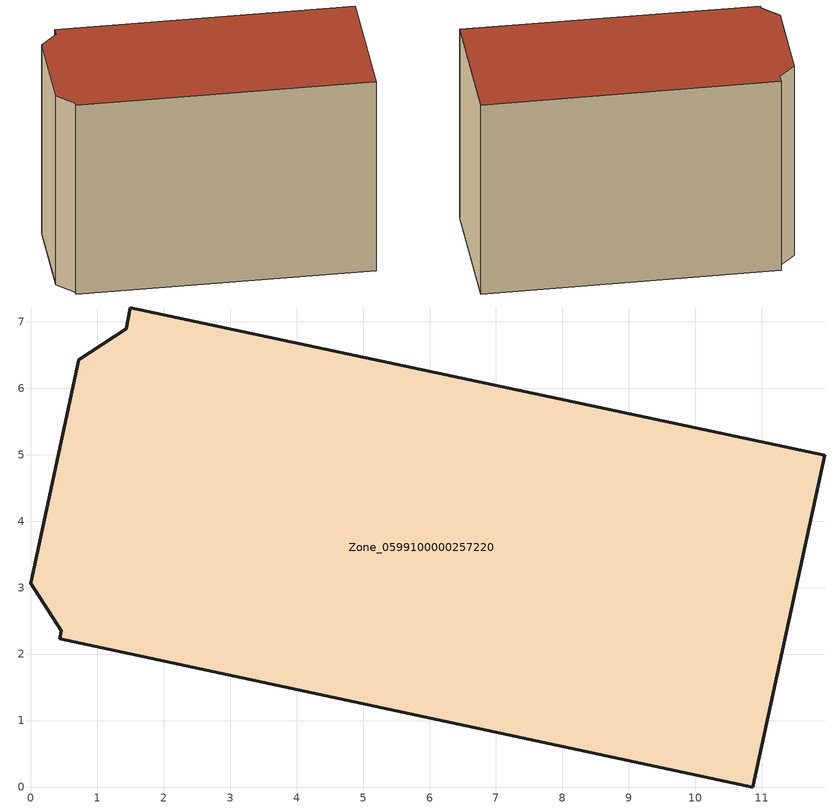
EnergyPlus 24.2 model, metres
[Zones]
Zone_0599100000257220
 floor ground (C_G): 11.95,4.99 10.87,0 0.43,2.23 0.46,2.35 0,3.07 0.72,6.43 1.43,6.89 1.5,7.21 z0
 wall outside (C_F): 1.43,6.89 0.72,6.43 0,3.07 0.46,2.35 0.43,2.23 10.87,0 11.95,4.99 1.5,7.21 1.43,6.89 z0:7.8
 roof outside (C_R): 11.95,4.99 1.5,7.21 1.43,6.89 0.72,6.43 0,3.07 0.46,2.35 0.43,2.23 10.87,0 z7.8
[BUILDING]
Pand.0599100000257220: North Axis=0; Terrain=City; Loads Convergence Tolerance Value=0.04; Temperature Convergence Tolerance Value=0.4; Solar Distribution=FullExterior; Maximum Number of Warmup Days=25; Minimum Number of Warmup Days=1
[Site:Location]
Rotterdam.The.Hague.AP_ZH_NLD Design_Conditions: Latitude=51.96; Longitude=4.45; Time Zone=1; Elevation=-4.5
[SITE:GROUNDTEMPERATURE:BUILDINGSURFACE]
18, 18, 18, 18, 18, 18, 18, 18, 18, 18, 18, 18
[MATERIAL] Thermal Absorptance=0.9; Solar Absorptance=0.7; Visible Absorptance=0.7
Name | Roughness | Thickness | Conductivity | Density | Specific Heat
G.TI.1975-1991 | MediumSmooth | 0.15 | 0.288461 | 540 | 1210
F.TI.1975-1991 | Rough | 0.3 | 0.230769 | 1920 | 840
R.TI.1975-1991 | MediumRough | 0.2 | 0.153846 | 1500 | 1000
[CONSTRUCTION]
C_G: G.TI.1975-1991
C_F: F.TI.1975-1991
C_R: R.TI.1975-1991
[ZONE]
Zone_0599100000257220: Type=1; Multiplier=1; Ceiling Height=Autocalculate; Volume=Autocalculate; Floor Area=autocalculate; Part of Total Floor Area=Yes
[ZONEINFILTRATION:DESIGNFLOWRATE]
Infil_Zone_0599100000257220: Zone or ZoneList or Space or SpaceList=Zone_0599100000257220; Schedule=AlwaysOn; Design Flow Rate Calculation Method=Flow/Area; Flow Rate per Floor Area=0.003; Constant Term Coefficient=1; Temperature Term Coefficient=0; Velocity Term Coefficient=0; Velocity Squared Term Coefficient=0
[HVACTEMPLATE:ZONE:IDEALLOADSAIRSYSTEM]
Zone_0599100000257220: Maximum Heating Supply Air Temperature=50; Minimum Cooling Supply Air Temperature=13; Maximum Heating Supply Air Humidity Ratio=0.0156; Minimum Cooling Supply Air Humidity Ratio=0.0077; Heating Limit=NoLimit; Cooling Limit=NoLimit; Dehumidification Control Type=ConstantSensibleHeatRatio; Cooling Sensible Heat Ratio=0.7; Dehumidification Setpoint=60; Humidification Control Type=None; Humidification Setpoint=30; Outdoor Air Method=None; Outdoor Air Flow Rate per Person=0.00944; Outdoor Air Flow Rate per Zone Floor Area=0; Outdoor Air Flow Rate per Zone=0; Demand Controlled Ventilation Type=None; Outdoor Air Economizer Type=NoEconomizer; Heat Recovery Type=None; Sensible Heat Recovery Effectiveness=0.7; Latent Heat Recovery Effectiveness=0.65
[ZONECONTROL:THERMOSTAT]
ThermostatControl_Zone_0599100000257220: Zone or ZoneList=Zone_0599100000257220; Control Type Schedule=DualSetpointControlType; Control 1=Thermostat_Zone_0599100000257220; Temperature Difference Between Cutout And Setpoint=0
[THERMOSTATSETPOINT:DUALSETPOINT]
Thermostat_Zone_0599100000257220: Heating Setpoint Temperature Schedule=HeatingSetpoint_Zone_0599100000257220; Cooling Setpoint Temperature Schedule=CoolingSetpoint_Zone_0599100000257220
[SCHEDULE:COMPACT]
HeatingSetpoint_Zone_0599100000257220: Through: 12/31, For: AllDays, Until: 24:00, 21
CoolingSetpoint_Zone_0599100000257220: Through: 12/31, For: AllDays, Until: 24:00, 24
DualSetpointControlType: Through: 12/31, For: AllDays, Until: 24:00, 4
AlwaysOn: Through: 12/31, For: AllDays, Until: 24:00, 1
